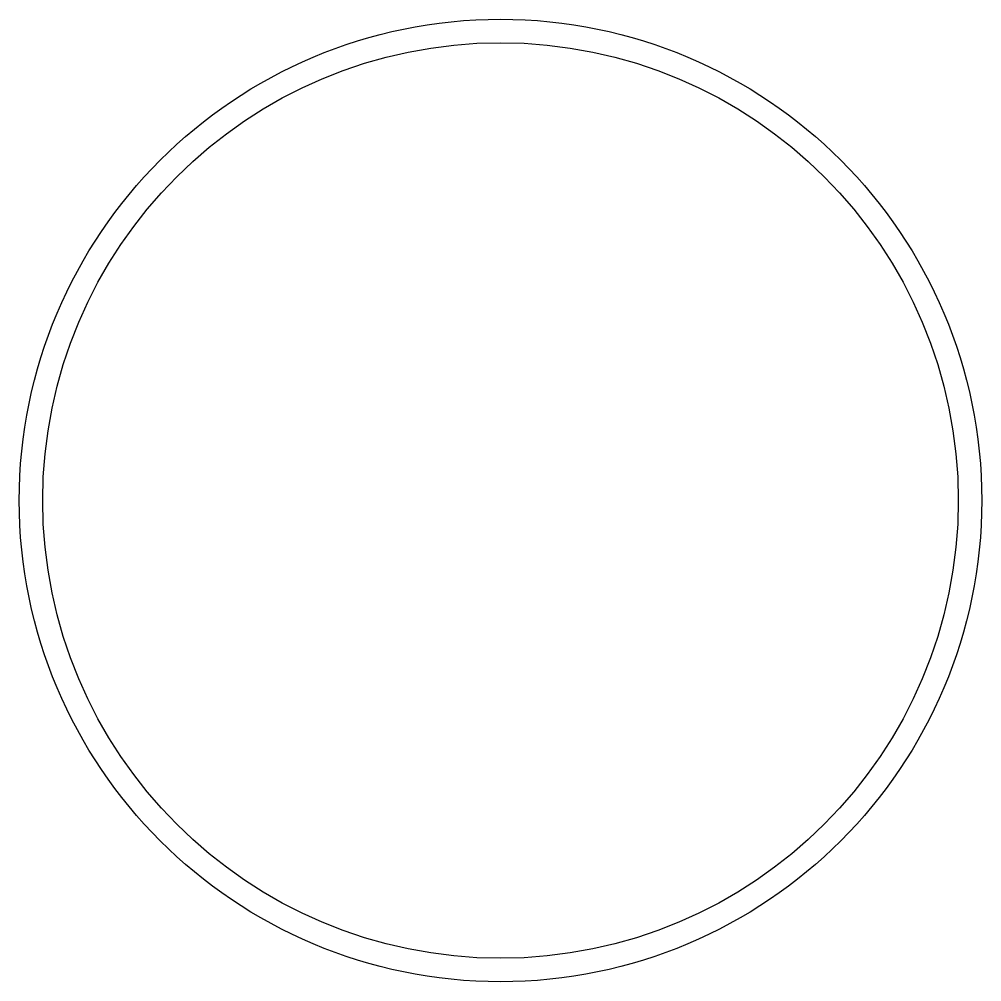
# Model space of a CAD drawing. Header units: millimetres. Extents: x -410 to 410, y -410 to 410.
import ezdxf

# ---------------------------------------------------------------- set-up
doc = ezdxf.new("R2010")
doc.units = ezdxf.units.MM

msp = doc.modelspace()

# ---------------------------------------------------------------- linework, layer by layer
at = {"layer": 'CORTE'}
for radius in [410, 390]:
    msp.add_circle((0, 0), radius, dxfattribs=at)

doc.saveas('drawing.dxf')
